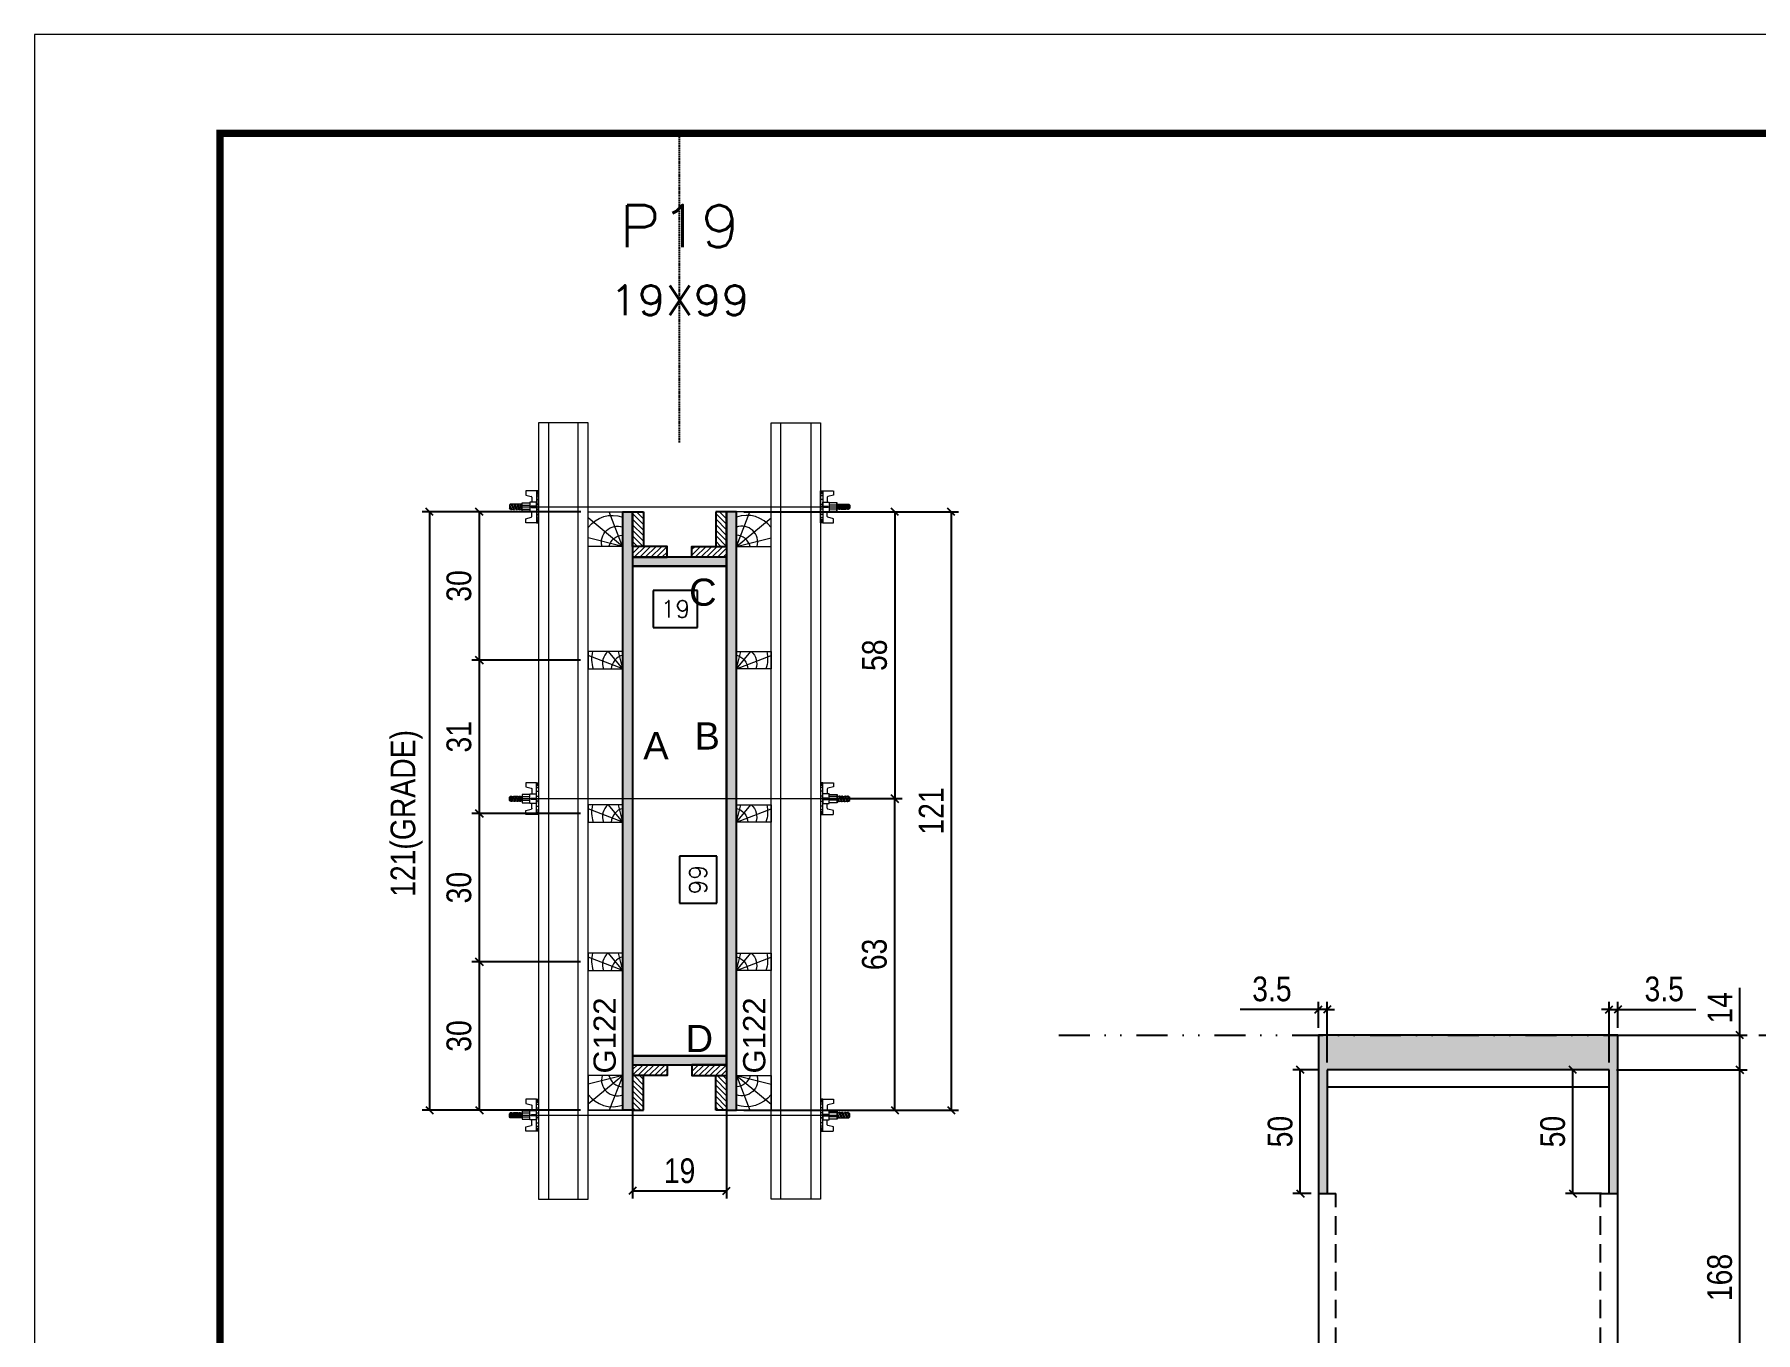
# Model space of a CAD drawing. Extents: x 14400 to 27878, y -21631 to 6985.
# Drawn here: x 15998 to 16694, y -2729 to -2204 of the extents above; entities that cross this region are included whole.
import ezdxf
from ezdxf.enums import TextEntityAlignment as Align

# ---------------------------------------------------------------- set-up
doc = ezdxf.new("R2010")
doc.units = 0
for name, pattern in [('DASHED', [0.75, 0.5, -0.25]), ('DIVIDE2', [0.625, 0.25, -0.125, 0, -0.125, 0, -0.125]), ('HIDDEN', [0.375, 0.25, -0.125])]:
    doc.linetypes.add(name, pattern=pattern)
for name, color, linetype in [('CHAPA', 1, 'Continuous'), ('COTA', 241, 'Continuous'), ('Nível', 160, 'Continuous'), ('Painéis', 200, 'Continuous'), ('SARR_2.2x7', 40, 'Continuous'), ('SARRAFO', 251, 'Continuous'), ('Sarrafo de Pressão', 42, 'HIDDEN'), ('Texto de Titulo', 7, 'Continuous'), ('Texto Qtd Sarr', 242, 'Continuous'), ('TEXTO_GERAL', 7, 'Continuous')]:
    doc.layers.add(name, color=color, linetype=linetype)
for name, color, linetype, lineweight in [('Folhas', 255, 'Continuous', 9), ('Hachura', 251, 'Continuous', 9), ('Madeira', 126, 'Continuous', 18), ('Perfil Metálico', 224, 'Continuous', 18), ('SARRAFO DE PRESSAO', 251, 'DASHED', 9), ('Texto Seção', 7, 'Continuous', 15)]:
    doc.layers.add(name, color=color, linetype=linetype, lineweight=lineweight)
doc.styles.add('ARIAL', font='arial.ttf')
doc.styles.add('COTA TECNICA', font='techl___.ttf', dxfattribs={"height": 10})
doc.styles.add('COTA TECNICA 2X', font='techl___.ttf', dxfattribs={"height": 10})
doc.styles.add('ROMANS', font='romans.shx')
doc.styles.add('SANSSERIF', font='sas_____.pfb')
doc.dimstyles.new('PAINEL', dxfattribs={"dimtxt": 10, "dimasz": 3, "dimexe": 3, "dimexo": 3, "dimgap": 3, "dimtad": 1, "dimdec": 1, "dimzin": 12, "dimdsep": 46, "dimtxsty": 'COTA TECNICA', "dimblk1": 'OBLIQUE', "dimblk2": 'OBLIQUE', "dimsah": 1, "dimcen": 0.9, "dimclrd": 4, "dimclre": 4, "dimclrt": 240, "dimadec": 1, "dimazin": 3, "dimtfac": 1, "dimtdec": 1, "dimtmove": 0, "dimatfit": 3, "dimfxl": 1, "dimtolj": 1, "dimtzin": 12, "dimarcsym": 0})
doc.dimstyles.new('SECAO PILAR', dxfattribs={"dimtxt": 10, "dimasz": 3, "dimexe": 3, "dimexo": 3, "dimgap": 3, "dimtad": 1, "dimdec": 1, "dimlfac": 0.5, "dimzin": 12, "dimdsep": 46, "dimtxsty": 'COTA TECNICA 2X', "dimblk1": 'OBLIQUE', "dimblk2": 'OBLIQUE', "dimsah": 1, "dimcen": 0.9, "dimclrd": 256, "dimclre": 256, "dimclrt": 256, "dimadec": 1, "dimazin": 3, "dimtfac": 1, "dimtdec": 1, "dimtmove": 0, "dimatfit": 3, "dimfxl": 1, "dimtolj": 1, "dimtzin": 12, "dimarcsym": 0})
doc.dimstyles.new('SECÇÃO 2', dxfattribs={"dimtxt": 7, "dimasz": 6, "dimexe": 0.18, "dimexo": 2, "dimgap": -4, "dimtad": 3, "dimdec": 1, "dimlfac": 0.5, "dimzin": 12, "dimdsep": 46, "dimtxsty": 'ROMANS', "dimblk": 'ARCHTICK', "dimcen": 0.09, "dimse1": 1, "dimse2": 1, "dimsd1": 1, "dimsd2": 1, "dimclrd": 180, "dimclre": 5, "dimclrt": 1, "dimadec": 0, "dimazin": 3, "dimtfac": 1, "dimtdec": 1, "dimtofl": 0, "dimtmove": 0, "dimatfit": 3, "dimldrblk": 'ARCHTICK', "dimfxl": 1, "dimtolj": 1, "dimtzin": 0, "dimarcsym": 0})
pattern_1 = [(135, (-6651.1183, 6864.0094), (-1.12253202, -1.12253202), [])]
pattern_2 = [(135, (-6651.1183, 6727.0094), (-1.12253202, -1.12253202), [])]
pattern_3 = [(225, (7116.338, -25340.3506), (1.12253202, -1.12253202), [])]

# ---------------------------------------------------------------- blocks, each defined once
blk = doc.blocks.new('9999999999')
at = {"layer": 'Folhas'}
blk.add_lwpolyline([(98138.98, 34190.21), (99623.98, 34190.21), (99623.98, 35240.21), (98138.98, 35240.21)], close=True, dxfattribs=at)
at = {"layer": 'Folhas', "color": 30, "const_width": 3}
blk.add_lwpolyline([(98213.98, 34230.21), (99583.98, 34230.21), (99583.98, 35200.21), (98213.98, 35200.21)], close=True, dxfattribs=at)
blk = doc.blocks.new('*D1939')
at = {"layer": 'COTA', "color": 180, "lineweight": -2, "transparency": 16777216}
for p, q in [((16274.29, -2536.21), (16259.29, -2536.21)), ((16259.29, -2536.21), (16259.29, -2555.21)), ((16274.29, -2555.21), (16274.29, -2536.21)), ((16259.29, -2555.21), (16274.29, -2555.21))]:
    blk.add_line(p, q, dxfattribs=at)
at = {"layer": 'Defpoints', "color": 0, "transparency": 16777216}
for p in [(16240.29, -2418.94), (16240.29, -2616.94), (16278.29, -2616.94)]:
    blk.add_point(p, dxfattribs=at)
at = {"layer": 'COTA', "color": 1, "transparency": 16777216, "insert": (16266.79, -2545.71), "char_height": 7, "attachment_point": 5, "rotation": 90, "style": 'ROMANS'}
blk.add_mtext('\\A1;99', dxfattribs=at)
blk = doc.blocks.new('_ArchTick')
at = {"color": 0, "linetype": 'ByBlock', "const_width": 0.15}
blk.add_lwpolyline([(-0.5, -0.5), (0.5, 0.5)], dxfattribs=at)
blk = doc.blocks.new('*D1940')
at = {"layer": 'COTA', "color": 180, "lineweight": -2, "transparency": 16777216}
for p, q in [((16266.6, -2428.74), (16248.6, -2428.74)), ((16248.6, -2428.74), (16248.6, -2443.74)), ((16266.6, -2443.74), (16266.6, -2428.74)), ((16248.6, -2443.74), (16266.6, -2443.74))]:
    blk.add_line(p, q, dxfattribs=at)
at = {"layer": 'Defpoints', "color": 0, "transparency": 16777216}
for p in [(16240.29, -2418.94), (16278.29, -2418.94), (16278.29, -2447.74)]:
    blk.add_point(p, dxfattribs=at)
at = {"layer": 'COTA', "color": 1, "transparency": 16777216, "insert": (16257.6, -2436.24), "char_height": 7, "attachment_point": 5, "style": 'ROMANS'}
blk.add_mtext('\\A1;19', dxfattribs=at)
blk = doc.blocks.new('_Oblique')
at = {"color": 0, "linetype": 'ByBlock', "lineweight": -2}
blk.add_line((-0.5, -0.5), (0.5, 0.5), dxfattribs=at)
blk = doc.blocks.new('*D1956')
at = {"layer": 'COTA', "lineweight": -2, "transparency": 16777216}
for p, q in [((16240.29, -2623.54), (16240.29, -2674.58)), ((16278.29, -2623.54), (16278.29, -2674.58)), ((16240.29, -2671.58), (16278.29, -2671.58))]:
    blk.add_line(p, q, dxfattribs=at)
at = {"layer": 'Defpoints', "color": 0, "transparency": 16777216}
for p in [(16240.29, -2620.54), (16278.29, -2620.54), (16278.29, -2671.58)]:
    blk.add_point(p, dxfattribs=at)
at = {"layer": 'COTA', "lineweight": -2, "transparency": 16777216, "xscale": 3, "yscale": 3, "zscale": 3, "rotation": 180}
blk.add_blockref('_Oblique', (16240.29, -2671.58), dxfattribs=at)
at = {"layer": 'COTA', "lineweight": -2, "transparency": 16777216, "xscale": 3, "yscale": 3, "zscale": 3}
blk.add_blockref('_Oblique', (16278.29, -2671.58), dxfattribs=at)
at = {"layer": 'COTA', "transparency": 16777216, "insert": (16259.29, -2663.49), "char_height": 10, "attachment_point": 5, "style": 'COTA TECNICA 2X'}
blk.add_mtext('\\A1;19', dxfattribs=at)
blk = doc.blocks.new('*D1941')
at = {"layer": 'COTA', "lineweight": -2, "transparency": 16777216}
for p, q in [((16285.29, -2396.94), (16372.06, -2396.94)), ((16369.06, -2396.94), (16369.06, -2638.94)), ((16285.29, -2638.94), (16372.06, -2638.94))]:
    blk.add_line(p, q, dxfattribs=at)
at = {"layer": 'Defpoints', "color": 0, "transparency": 16777216}
for p in [(16282.29, -2396.94), (16282.29, -2638.94), (16369.06, -2638.94)]:
    blk.add_point(p, dxfattribs=at)
at = {"layer": 'COTA', "lineweight": -2, "transparency": 16777216, "xscale": 3, "yscale": 3, "zscale": 3}
for p, rotation in [((16369.06, -2396.94), 90), ((16369.06, -2638.94), 270)]:
    blk.add_blockref('_Oblique', p, dxfattribs=dict(at, rotation=rotation))
at = {"layer": 'COTA', "transparency": 16777216, "insert": (16361.01, -2517.94), "char_height": 10, "attachment_point": 5, "rotation": 90, "style": 'COTA TECNICA 2X'}
blk.add_mtext('\\A1;121', dxfattribs=at)
blk = doc.blocks.new('*D1942')
at = {"layer": 'COTA', "lineweight": -2, "transparency": 16777216}
for p, q in [((16319.29, -2396.94), (16349.3, -2396.94)), ((16346.3, -2396.94), (16346.3, -2512.94)), ((16319.29, -2512.94), (16349.3, -2512.94))]:
    blk.add_line(p, q, dxfattribs=at)
at = {"layer": 'Defpoints', "color": 0, "transparency": 16777216}
for p in [(16316.29, -2396.94), (16316.29, -2512.94), (16346.3, -2512.94)]:
    blk.add_point(p, dxfattribs=at)
at = {"layer": 'COTA', "lineweight": -2, "transparency": 16777216, "xscale": 3, "yscale": 3, "zscale": 3}
for p, rotation in [((16346.3, -2396.94), 90), ((16346.3, -2512.94), 270)]:
    blk.add_blockref('_Oblique', p, dxfattribs=dict(at, rotation=rotation))
at = {"layer": 'COTA', "transparency": 16777216, "insert": (16338.16, -2454.94), "char_height": 10, "attachment_point": 5, "rotation": 90, "style": 'COTA TECNICA 2X'}
blk.add_mtext('\\A1;58', dxfattribs=at)
blk = doc.blocks.new('*D1943')
at = {"layer": 'COTA', "lineweight": -2, "transparency": 16777216}
for p, q in [((16319.29, -2512.94), (16349.3, -2512.94)), ((16346.3, -2638.94), (16346.3, -2512.94)), ((16319.29, -2638.94), (16349.3, -2638.94))]:
    blk.add_line(p, q, dxfattribs=at)
at = {"layer": 'Defpoints', "color": 0, "transparency": 16777216}
for p in [(16316.29, -2512.94), (16346.3, -2512.94), (16316.29, -2638.94)]:
    blk.add_point(p, dxfattribs=at)
at = {"layer": 'COTA', "lineweight": -2, "transparency": 16777216, "xscale": 3, "yscale": 3, "zscale": 3}
for p, rotation in [((16346.3, -2512.94), 90), ((16346.3, -2638.94), 270)]:
    blk.add_blockref('_Oblique', p, dxfattribs=dict(at, rotation=rotation))
at = {"layer": 'COTA', "transparency": 16777216, "insert": (16338.08, -2575.94), "char_height": 10, "attachment_point": 5, "rotation": 90, "style": 'COTA TECNICA 2X'}
blk.add_mtext('\\A1;63', dxfattribs=at)
blk = doc.blocks.new('titulo1')
at = {"layer": 'Defpoints', "color": 252, "linetype": 'HIDDEN', "ltscale": 2}
blk.add_line((0, 0), (0, 125), dxfattribs=at)
at = {"layer": 'Defpoints', "style": 'ROMANS', "oblique": 15}
blk.add_attdef('FOLHA', text='', height=10, dxfattribs=at).set_placement((0, 15.58), align=Align.MIDDLE_CENTER)
at = {"layer": 'Texto Qtd Sarr', "color": 3, "style": 'ROMANS', "oblique": 15}
for tag, height, p in [('TITULO', 17, (0, 71.45)), ('SEÇÃO', 12, (0, 41.55))]:
    blk.add_attdef(tag, text='', height=height, dxfattribs=at).set_placement(p, align=Align.MIDDLE_CENTER)
blk = doc.blocks.new('C')
at = {"layer": 'Hachura', "color": 0}
for p, q in [((0, 3.22), (0, -3.22)), ((0.45, 3.22), (0, 3.22)), ((0.46, 3.16), (0, 3.16)), ((0.46, 3.05), (0, 3.05)), ((0.46, 2.88), (0, 2.88)), ((0, 2.75), (0, -1.16)), ((0.46, 2.65), (0, 2.65)), ((0.46, 2.23), (0, 2.23)), ((0.46, 1.51), (0, 1.51)), ((0.39, 0.49), (0.17, 0.49)), ((0.45, -3.23), (0.45, 3.22)), ((0.45, 3.22), (2.58, 3.22)), ((1.74, 0.97), (0.45, 0.97)), ((1.45, 0.1), (0.45, 0.1)), ((1.35, 1.94), (1.35, 0.96)), ((2.58, 2.39), (1.47, 2.09)), ((1.74, -0.97), (1.74, 0.97)), ((1.74, 0.97), (1.74, 0.84)), ((1.74, 0.97), (1.74, 0.84)), ((1.74, 0.84), (3.35, 0.84)), ((3.35, 0.45), (1.74, 0.45)), ((2.58, 3.22), (2.58, 2.39)), ((3.32, 0.84), (3.32, -0.84)), ((3.35, 0.84), (3.35, -0.84)), ((3.68, 0.45), (3.35, 0.45)), ((3.84, -0.52), (3.35, 0.45)), ((3.35, 0.06), (3.67, -0.57)), ((3.68, 0.45), (4.16, -0.52)), ((3.72, 0.5), (4.25, -0.57)), ((4.37, -0.55), (3.83, 0.53)), ((4.15, 0.45), (3.93, 0.45)), ((4.42, -0.52), (3.93, 0.45)), ((4.15, 0.45), (4.26, 0.45)), ((4.26, 0.45), (4.74, -0.52)), ((4.3, 0.5), (4.83, -0.57)), ((4.95, -0.55), (4.41, 0.53)), ((4.51, 0.45), (4.84, 0.45)), ((5, -0.52), (4.51, 0.45)), ((4.84, 0.45), (5.32, -0.52)), ((4.88, 0.5), (5.41, -0.57)), ((5.53, -0.55), (4.99, 0.53)), ((5.58, -0.52), (5.09, 0.45)), ((5.42, 0.45), (5.09, 0.45)), ((5.58, -0.52), (5.09, 0.45)), ((5.42, 0.45), (5.74, -0.19)), ((5.46, 0.5), (5.74, -0.07)), ((5.74, 0.19), (5.57, 0.53)), ((5.74, 0.32), (5.68, 0.45)), ((5.68, 0.45), (5.74, 0.45)), ((5.74, 0.45), (5.9, 0.29)), ((5.74, 0.45), (5.74, -0.52)), ((5.9, -0.36), (5.9, 0.29)), ((0.45, 0), (0, 0)), ((0.46, -1.52), (0, -1.52)), ((0.46, -2.23), (0, -2.23)), ((0.46, -2.65), (0, -2.65)), ((0.46, -2.88), (0, -2.88)), ((0.46, -3.05), (0, -3.05)), ((0.46, -3.16), (0, -3.16)), ((0, -3.22), (2.57, -3.22)), ((0.08, -0.48), (0.29, -0.48)), ((0.29, -0.48), (0.4, -0.48)), ((0.45, 0), (0.45, -0.97)), ((0.45, -0.16), (1.45, -0.16)), ((0.45, -0.65), (0.45, -0.32)), ((0.45, -3.23), (0.45, -0.65)), ((0.45, -0.97), (1.74, -0.97)), ((1.35, -1.94), (1.35, -0.97)), ((2.58, -2.39), (1.47, -2.1)), ((3.35, -0.32), (1.74, -0.32)), ((3.35, -0.84), (1.74, -0.84)), ((2.58, -3.23), (2.58, -2.39)), ((3.35, -0.07), (3.58, -0.52)), ((3.35, -0.52), (3.58, -0.52)), ((3.84, -0.52), (4.16, -0.52)), ((4.42, -0.52), (4.74, -0.52)), ((4.63, -0.52), (4.74, -0.52)), ((5, -0.52), (5.32, -0.52)), ((5.58, -0.52), (5.74, -0.52)), ((5.74, -0.52), (5.9, -0.36)), ((5.74, -0.52), (5.74, -0.52))]:
    blk.add_line(p, q, dxfattribs=at)
for centre, radius, start, end in [((1.52, 1.94), 0.161, 104.7436, 180), ((1.44, -0.03), 0.129, 272.695, 87.305), ((3.81, 0.39), 0.143, 25.5688, 154.4312), ((4.39, 0.39), 0.143, 25.5688, 154.4312), ((4.97, 0.39), 0.143, 25.5688, 154.4312), ((5.55, 0.39), 0.143, 25.5688, 154.4312), ((0.17, -0.37), 0.174, 221.744, 317.8592), ((1.52, -1.94), 0.161, 180, 255.2564), ((3.71, -0.4), 0.174, 222.1408, 318.256), ((4.29, -0.4), 0.174, 222.1408, 318.256), ((4.87, -0.4), 0.174, 222.1408, 318.256), ((5.45, -0.4), 0.174, 222.1408, 318.256), ((5.61, -0.4), 0.174, 317.8592, 318.256)]:
    blk.add_arc(centre, radius, start, end, dxfattribs=at)
blk = doc.blocks.new('PONTALETE')
at = {"layer": 'Madeira'}
for q in [(2.71, 7), (7, 5.76), (7, 1.74)]:
    blk.add_line((0, 0), q, dxfattribs=at)
blk.add_lwpolyline([(0, 0), (7, 0), (7, 7), (0, 7)], close=True, dxfattribs=at)
for centre, radius, start, end in [((2.04, 0.06), 6.23, 37.2818, 109.0913), ((1.09, 0.9), 3.19, 343.603, 109.9847), ((-0.21, -0.78), 3.09, 14.6322, 86.0383)]:
    blk.add_arc(centre, radius, start, end, dxfattribs=at)
blk = doc.blocks.new('MEIO PONTALETE')
at = {"layer": 'Madeira'}
for q in [(2.71, 7), (3.5, 2.88), (3.5, 0.87)]:
    blk.add_line((0, 0), q, dxfattribs=at)
blk.add_lwpolyline([(0, 0), (3.5, 0), (3.5, 7), (0, 7)], close=True, dxfattribs=at)
for centre, radius, start, end in [((2.04, 0.06), 6.23, 76.4499, 109.0913), ((1.09, 0.9), 3.19, 40.9063, 109.9847), ((-0.21, -0.78), 3.09, 14.6322, 86.0383)]:
    blk.add_arc(centre, radius, start, end, dxfattribs=at)
blk = doc.blocks.new('*D1944')
at = {"layer": 'COTA', "lineweight": -2, "transparency": 16777216}
for p, q in [((16219.29, -2578.93), (16175.35, -2578.93)), ((16178.35, -2638.93), (16178.35, -2578.93)), ((16219.28, -2638.93), (16175.35, -2638.93))]:
    blk.add_line(p, q, dxfattribs=at)
at = {"layer": 'Defpoints', "color": 0, "transparency": 16777216}
for p in [(16178.35, -2578.93), (16222.29, -2578.93), (16222.28, -2638.93)]:
    blk.add_point(p, dxfattribs=at)
at = {"layer": 'COTA', "lineweight": -2, "transparency": 16777216, "xscale": 3, "yscale": 3, "zscale": 3}
for p, rotation in [((16178.35, -2578.93), 90), ((16178.35, -2638.93), 270)]:
    blk.add_blockref('_Oblique', p, dxfattribs=dict(at, rotation=rotation))
at = {"layer": 'COTA', "transparency": 16777216, "insert": (16170.13, -2608.93), "char_height": 10, "attachment_point": 5, "rotation": 90, "style": 'COTA TECNICA 2X'}
blk.add_mtext('\\A1;30', dxfattribs=at)
blk = doc.blocks.new('*D1945')
at = {"layer": 'COTA', "lineweight": -2, "transparency": 16777216}
for p, q in [((16219.31, -2396.93), (16155.16, -2396.93)), ((16158.16, -2396.93), (16158.16, -2638.93)), ((16219.28, -2638.93), (16155.16, -2638.93))]:
    blk.add_line(p, q, dxfattribs=at)
at = {"layer": 'Defpoints', "color": 0, "transparency": 16777216}
for p in [(16222.31, -2396.93), (16158.16, -2638.93), (16222.28, -2638.93)]:
    blk.add_point(p, dxfattribs=at)
at = {"layer": 'COTA', "lineweight": -2, "transparency": 16777216, "xscale": 3, "yscale": 3, "zscale": 3}
for p, rotation in [((16158.16, -2396.93), 90), ((16158.16, -2638.93), 270)]:
    blk.add_blockref('_Oblique', p, dxfattribs=dict(at, rotation=rotation))
at = {"layer": 'COTA', "transparency": 16777216, "insert": (16148.94, -2518.93), "char_height": 10, "attachment_point": 5, "rotation": 90, "style": 'COTA TECNICA 2X'}
blk.add_mtext('\\A1;121(GRADE)', dxfattribs=at)
blk = doc.blocks.new('*D1957')
at = {"layer": 'COTA', "lineweight": -2, "transparency": 16777216}
for p, q in [((16219.29, -2518.93), (16175.35, -2518.93)), ((16178.35, -2578.93), (16178.35, -2518.93)), ((16219.29, -2578.93), (16175.35, -2578.93))]:
    blk.add_line(p, q, dxfattribs=at)
at = {"layer": 'Defpoints', "color": 0, "transparency": 16777216}
for p in [(16178.35, -2518.93), (16222.29, -2518.93), (16222.29, -2578.93)]:
    blk.add_point(p, dxfattribs=at)
at = {"layer": 'COTA', "lineweight": -2, "transparency": 16777216, "xscale": 3, "yscale": 3, "zscale": 3}
for p, rotation in [((16178.35, -2518.93), 90), ((16178.35, -2578.93), 270)]:
    blk.add_blockref('_Oblique', p, dxfattribs=dict(at, rotation=rotation))
at = {"layer": 'COTA', "transparency": 16777216, "insert": (16170.13, -2548.93), "char_height": 10, "attachment_point": 5, "rotation": 90, "style": 'COTA TECNICA 2X'}
blk.add_mtext('\\A1;30', dxfattribs=at)
blk = doc.blocks.new('*D1958')
at = {"layer": 'COTA', "lineweight": -2, "transparency": 16777216}
for p, q in [((16219.29, -2456.93), (16175.35, -2456.93)), ((16178.35, -2518.93), (16178.35, -2456.93)), ((16219.29, -2518.93), (16175.35, -2518.93))]:
    blk.add_line(p, q, dxfattribs=at)
at = {"layer": 'Defpoints', "color": 0, "transparency": 16777216}
for p in [(16178.35, -2456.93), (16222.29, -2456.93), (16222.29, -2518.93)]:
    blk.add_point(p, dxfattribs=at)
at = {"layer": 'COTA', "lineweight": -2, "transparency": 16777216, "xscale": 3, "yscale": 3, "zscale": 3}
for p, rotation in [((16178.35, -2456.93), 90), ((16178.35, -2518.93), 270)]:
    blk.add_blockref('_Oblique', p, dxfattribs=dict(at, rotation=rotation))
at = {"layer": 'COTA', "transparency": 16777216, "insert": (16170.13, -2487.93), "char_height": 10, "attachment_point": 5, "rotation": 90, "style": 'COTA TECNICA 2X'}
blk.add_mtext('\\A1;31', dxfattribs=at)
blk = doc.blocks.new('*D1959')
at = {"layer": 'COTA', "lineweight": -2, "transparency": 16777216}
for p, q in [((16219.29, -2396.93), (16175.35, -2396.93)), ((16178.35, -2456.93), (16178.35, -2396.93)), ((16219.29, -2456.93), (16175.35, -2456.93))]:
    blk.add_line(p, q, dxfattribs=at)
at = {"layer": 'Defpoints', "color": 0, "transparency": 16777216}
for p in [(16178.35, -2396.93), (16222.29, -2396.93), (16222.29, -2456.93)]:
    blk.add_point(p, dxfattribs=at)
at = {"layer": 'COTA', "lineweight": -2, "transparency": 16777216, "xscale": 3, "yscale": 3, "zscale": 3}
for p, rotation in [((16178.35, -2396.93), 90), ((16178.35, -2456.93), 270)]:
    blk.add_blockref('_Oblique', p, dxfattribs=dict(at, rotation=rotation))
at = {"layer": 'COTA', "transparency": 16777216, "insert": (16170.13, -2426.93), "char_height": 10, "attachment_point": 5, "rotation": 90, "style": 'COTA TECNICA 2X'}
blk.add_mtext('\\A1;30', dxfattribs=at)
blk = doc.blocks.new('*D1963')
at = {"layer": 'COTA', "color": 4, "lineweight": -2, "transparency": 16777216}
for p, q in [((16638.06, -2622.59), (16690.93, -2622.59)), ((16687.93, -2790.59), (16687.93, -2622.59)), ((16641.56, -2790.59), (16690.93, -2790.59))]:
    blk.add_line(p, q, dxfattribs=at)
at = {"layer": 'Defpoints', "color": 0, "transparency": 16777216}
for p in [(16635.06, -2622.59), (16687.93, -2622.59), (16638.56, -2790.59)]:
    blk.add_point(p, dxfattribs=at)
at = {"layer": 'COTA', "color": 4, "lineweight": -2, "transparency": 16777216, "xscale": 3, "yscale": 3, "zscale": 3}
for p, rotation in [((16687.93, -2622.59), 90), ((16687.93, -2790.59), 270)]:
    blk.add_blockref('_Oblique', p, dxfattribs=dict(at, rotation=rotation))
at = {"layer": 'COTA', "color": 240, "transparency": 16777216, "insert": (16679.8, -2706.59), "char_height": 10, "attachment_point": 5, "rotation": 90, "style": 'COTA TECNICA'}
blk.add_mtext('\\A1;168', dxfattribs=at)
blk = doc.blocks.new('*D1964')
at = {"layer": 'COTA', "color": 4, "lineweight": -2, "transparency": 16777216}
for p, q in [((16687.93, -2608.59), (16687.93, -2589.47)), ((16641.56, -2608.59), (16690.93, -2608.59)), ((16687.93, -2622.59), (16687.93, -2608.59)), ((16638.06, -2622.59), (16690.93, -2622.59))]:
    blk.add_line(p, q, dxfattribs=at)
at = {"layer": 'Defpoints', "color": 0, "transparency": 16777216}
for p in [(16638.56, -2608.59), (16687.93, -2608.59), (16635.06, -2622.59)]:
    blk.add_point(p, dxfattribs=at)
at = {"layer": 'COTA', "color": 4, "lineweight": -2, "transparency": 16777216, "xscale": 3, "yscale": 3, "zscale": 3}
for p, rotation in [((16687.93, -2608.59), 90), ((16687.93, -2622.59), 270)]:
    blk.add_blockref('_Oblique', p, dxfattribs=dict(at, rotation=rotation))
at = {"layer": 'COTA', "color": 240, "transparency": 16777216, "insert": (16679.86, -2597.53), "char_height": 10, "attachment_point": 5, "rotation": 90, "style": 'COTA TECNICA'}
blk.add_mtext('\\A1;14', dxfattribs=at)
blk = doc.blocks.new('*D2953')
at = {"layer": 'COTA', "color": 4, "lineweight": -2, "transparency": 16777216}
for p, q in [((16517.56, -2605.59), (16517.56, -2595.17)), ((16521.06, -2619.59), (16521.06, -2595.17)), ((16517.56, -2598.17), (16485.96, -2598.17)), ((16521.06, -2598.17), (16517.56, -2598.17)), ((16521.06, -2598.17), (16524.06, -2598.17))]:
    blk.add_line(p, q, dxfattribs=at)
at = {"layer": 'Defpoints', "color": 0, "transparency": 16777216}
for p in [(16517.56, -2598.17), (16517.56, -2608.59), (16521.06, -2622.59)]:
    blk.add_point(p, dxfattribs=at)
at = {"layer": 'COTA', "color": 4, "lineweight": -2, "transparency": 16777216, "xscale": 3, "yscale": 3, "zscale": 3}
blk.add_blockref('_Oblique', (16517.56, -2598.17), dxfattribs=at)
at = {"layer": 'COTA', "color": 4, "lineweight": -2, "transparency": 16777216, "xscale": 3, "yscale": 3, "zscale": 3, "rotation": 180}
blk.add_blockref('_Oblique', (16521.06, -2598.17), dxfattribs=at)
at = {"layer": 'COTA', "color": 240, "transparency": 16777216, "insert": (16498.76, -2589.95), "char_height": 10, "attachment_point": 5, "style": 'COTA TECNICA'}
blk.add_mtext('\\A1;3.5', dxfattribs=at)
blk = doc.blocks.new('*D2954')
at = {"layer": 'COTA', "color": 4, "lineweight": -2, "transparency": 16777216}
for p, q in [((16635.06, -2619.59), (16635.06, -2595.17)), ((16638.56, -2605.59), (16638.56, -2595.17)), ((16635.06, -2598.17), (16632.06, -2598.17)), ((16635.06, -2598.17), (16638.56, -2598.17)), ((16638.56, -2598.17), (16670.17, -2598.17))]:
    blk.add_line(p, q, dxfattribs=at)
at = {"layer": 'Defpoints', "color": 0, "transparency": 16777216}
for p in [(16638.56, -2598.17), (16638.56, -2608.59), (16635.06, -2622.59)]:
    blk.add_point(p, dxfattribs=at)
at = {"layer": 'COTA', "color": 4, "lineweight": -2, "transparency": 16777216, "xscale": 3, "yscale": 3, "zscale": 3}
blk.add_blockref('_Oblique', (16635.06, -2598.17), dxfattribs=at)
at = {"layer": 'COTA', "color": 4, "lineweight": -2, "transparency": 16777216, "xscale": 3, "yscale": 3, "zscale": 3, "rotation": 180}
blk.add_blockref('_Oblique', (16638.56, -2598.17), dxfattribs=at)
at = {"layer": 'COTA', "color": 240, "transparency": 16777216, "insert": (16657.36, -2589.95), "char_height": 10, "attachment_point": 5, "style": 'COTA TECNICA'}
blk.add_mtext('\\A1;3.5', dxfattribs=at)
blk = doc.blocks.new('*D2955')
at = {"layer": 'COTA', "color": 4, "lineweight": -2, "transparency": 16777216}
for p, q in [((16518.06, -2622.59), (16507.24, -2622.59)), ((16510.24, -2672.59), (16510.24, -2622.59)), ((16514.56, -2672.59), (16507.24, -2672.59))]:
    blk.add_line(p, q, dxfattribs=at)
at = {"layer": 'Defpoints', "color": 0, "transparency": 16777216}
for p in [(16510.24, -2622.59), (16521.06, -2622.59), (16517.56, -2672.59)]:
    blk.add_point(p, dxfattribs=at)
at = {"layer": 'COTA', "color": 4, "lineweight": -2, "transparency": 16777216, "xscale": 3, "yscale": 3, "zscale": 3}
for p, rotation in [((16510.24, -2622.59), 90), ((16510.24, -2672.59), 270)]:
    blk.add_blockref('_Oblique', p, dxfattribs=dict(at, rotation=rotation))
at = {"layer": 'COTA', "color": 240, "transparency": 16777216, "insert": (16502.13, -2647.59), "char_height": 10, "attachment_point": 5, "rotation": 90, "style": 'COTA TECNICA'}
blk.add_mtext('\\A1;50', dxfattribs=at)
blk = doc.blocks.new('*D2956')
at = {"layer": 'COTA', "color": 4, "lineweight": -2, "transparency": 16777216}
for p, q in [((16632.06, -2622.59), (16617.42, -2622.59)), ((16620.42, -2672.59), (16620.42, -2622.59)), ((16632.06, -2672.59), (16617.42, -2672.59))]:
    blk.add_line(p, q, dxfattribs=at)
at = {"layer": 'Defpoints', "color": 0, "transparency": 16777216}
for p in [(16620.42, -2622.59), (16635.06, -2622.59), (16635.06, -2672.59)]:
    blk.add_point(p, dxfattribs=at)
at = {"layer": 'COTA', "color": 4, "lineweight": -2, "transparency": 16777216, "xscale": 3, "yscale": 3, "zscale": 3}
for p, rotation in [((16620.42, -2622.59), 90), ((16620.42, -2672.59), 270)]:
    blk.add_blockref('_Oblique', p, dxfattribs=dict(at, rotation=rotation))
at = {"layer": 'COTA', "color": 240, "transparency": 16777216, "insert": (16612.31, -2647.59), "char_height": 10, "attachment_point": 5, "rotation": 90, "style": 'COTA TECNICA'}
blk.add_mtext('\\A1;50', dxfattribs=at)

msp = doc.modelspace()

# ---------------------------------------------------------------- hatches: boundary and pattern name
at = {"layer": 'COTA'}
h = msp.add_hatch(dxfattribs=at)
h.set_pattern_fill('AR-CONC', color=256, scale=0.03)
h.paths.add_polyline_path([(16638.561, -2608.59), (16517.561, -2608.59), (16517.561, -2672.59), (16521.061, -2672.59), (16521.061, -2622.59), (16635.061, -2622.59), (16635.061, -2672.59), (16638.561, -2672.59)])
at = {"layer": 'Hachura'}
h = msp.add_hatch(color=256, dxfattribs=at)
h.dxf.hatch_style = 1
h.paths.add_polyline_path([(16240.29, -2638.942), (16236.29, -2638.942), (16236.29, -2396.942), (16240.29, -2396.942)])
h = msp.add_hatch(color=256, dxfattribs=at)
h.dxf.hatch_style = 1
h.paths.add_polyline_path([(16240.29, -2638.942), (16236.29, -2638.942), (16236.29, -2396.942), (16240.29, -2396.942)])
h = msp.add_hatch(dxfattribs=at)
h.set_pattern_fill('ANSI31', color=256, scale=0.5, angle=90, style=0)
h.set_pattern_definition(pattern_2)
h.paths.add_polyline_path([(16240.29, -2410.942), (16244.69, -2410.942), (16244.69, -2396.942), (16240.29, -2396.942)])
h = msp.add_hatch(dxfattribs=at)
h.set_pattern_fill('ANSI31', color=256, scale=0.5, angle=90, style=0)
h.set_pattern_definition(pattern_2)
h.paths.add_polyline_path([(16278.29, -2410.942), (16273.89, -2410.942), (16273.89, -2396.942), (16278.29, -2396.942)])
h = msp.add_hatch(color=256, dxfattribs=at)
h.dxf.hatch_style = 1
h.paths.add_polyline_path([(16278.29, -2638.942), (16282.29, -2638.942), (16282.29, -2396.942), (16278.29, -2396.942)])
h = msp.add_hatch(color=256, dxfattribs=at)
h.dxf.hatch_style = 1
h.paths.add_polyline_path([(16278.29, -2638.942), (16282.29, -2638.942), (16282.29, -2396.942), (16278.29, -2396.942)])
h = msp.add_hatch(dxfattribs=at)
h.set_pattern_fill('ANSI31', color=256, scale=0.5, angle=180, style=0)
h.set_pattern_definition(pattern_3)
h.paths.add_polyline_path([(16254.29, -2410.942), (16254.29, -2415.342), (16240.29, -2415.342), (16240.29, -2410.942)])
h = msp.add_hatch(dxfattribs=at)
h.set_pattern_fill('ANSI31', color=256, scale=0.5, angle=180, style=0)
h.set_pattern_definition(pattern_3)
h.paths.add_polyline_path([(16264.29, -2410.942), (16264.29, -2415.342), (16278.29, -2415.342), (16278.29, -2410.942)])
h = msp.add_hatch(color=256, dxfattribs=at)
h.dxf.hatch_style = 1
h.paths.add_polyline_path([(16240.29, -2415.342), (16240.29, -2418.942), (16278.29, -2418.942), (16278.29, -2415.342)])
h = msp.add_hatch(color=256, dxfattribs=at)
h.dxf.hatch_style = 1
h.paths.add_polyline_path([(16240.29, -2415.342), (16240.29, -2418.942), (16278.29, -2418.942), (16278.29, -2415.342)])
h = msp.add_hatch(color=256, dxfattribs=at)
h.dxf.hatch_style = 1
h.paths.add_polyline_path([(16240.29, -2616.942), (16240.29, -2620.542), (16278.29, -2620.542), (16278.29, -2616.942)])
h = msp.add_hatch(color=256, dxfattribs=at)
h.dxf.hatch_style = 1
h.paths.add_polyline_path([(16240.29, -2616.942), (16240.29, -2620.542), (16278.29, -2620.542), (16278.29, -2616.942)])
h = msp.add_hatch(dxfattribs=at)
h.set_pattern_fill('ANSI31', color=256, scale=0.5, angle=180, style=0)
h.set_pattern_definition(pattern_3)
h.paths.add_polyline_path([(16254.29, -2624.942), (16254.29, -2620.542), (16240.29, -2620.542), (16240.29, -2624.942)])
h = msp.add_hatch(dxfattribs=at)
h.set_pattern_fill('ANSI31', color=256, scale=0.5, angle=180, style=0)
h.set_pattern_definition(pattern_3)
h.paths.add_polyline_path([(16264.29, -2624.942), (16264.29, -2620.542), (16278.29, -2620.542), (16278.29, -2624.942)])
h = msp.add_hatch(dxfattribs=at)
h.set_pattern_fill('ANSI31', color=256, scale=0.5, angle=90, style=0)
h.set_pattern_definition(pattern_1)
h.paths.add_polyline_path([(16240.29, -2624.942), (16244.69, -2624.942), (16244.69, -2638.942), (16240.29, -2638.942)])
h = msp.add_hatch(dxfattribs=at)
h.set_pattern_fill('ANSI31', color=256, scale=0.5, angle=90, style=0)
h.set_pattern_definition(pattern_1)
h.paths.add_polyline_path([(16278.29, -2624.942), (16273.89, -2624.942), (16273.89, -2638.942), (16278.29, -2638.942)])

# ---------------------------------------------------------------- linework, layer by layer
at = {"layer": 'CHAPA'}
for points in [[(16240.29, -2638.942), (16236.29, -2638.942), (16236.29, -2396.942), (16240.29, -2396.942)], [(16240.29, -2638.942), (16236.29, -2638.942), (16236.29, -2396.942), (16240.29, -2396.942)], [(16278.29, -2638.942), (16282.29, -2638.942), (16282.29, -2396.942), (16278.29, -2396.942)], [(16278.29, -2638.942), (16282.29, -2638.942), (16282.29, -2396.942), (16278.29, -2396.942)], [(16240.29, -2415.342), (16240.29, -2418.942), (16278.29, -2418.942), (16278.29, -2415.342)], [(16240.29, -2415.342), (16240.29, -2418.942), (16278.29, -2418.942), (16278.29, -2415.342)], [(16240.29, -2616.942), (16240.29, -2620.542), (16278.29, -2620.542), (16278.29, -2616.942)], [(16240.29, -2616.942), (16240.29, -2620.542), (16278.29, -2620.542), (16278.29, -2616.942)]]:
    msp.add_lwpolyline(points, close=True, dxfattribs=at)
at = {"layer": 'COTA'}
for p, q in [((16638.561, -2608.59), (16517.561, -2608.59)), ((16517.561, -2608.59), (16517.561, -2672.59)), ((16638.561, -2672.59), (16638.561, -2608.59))]:
    msp.add_line(p, q, dxfattribs=at)
at = {"layer": 'Hachura'}
for p, q in [((16191.489, -2394.942), (16323.29, -2394.933)), ((16191.489, -2512.939), (16323.29, -2512.948)), ((16191.489, -2640.943), (16323.29, -2640.952))]:
    msp.add_line(p, q, dxfattribs=at)
at = {"layer": 'Madeira'}
for points in [[(16236.29, -2638.942), (16222.29, -2638.927), (16222.292, -2396.934), (16236.292, -2396.949)], [(16282.29, -2638.942), (16296.29, -2638.927), (16296.288, -2396.934), (16282.288, -2396.949)]]:
    msp.add_lwpolyline(points, close=True, dxfattribs=at)
at = {"layer": 'Nível', "color": 4, "linetype": 'DIVIDE2', "ltscale": 50}
msp.add_line((16412.62, -2608.59), (17443.467, -2608.59), dxfattribs=at)
at = {"layer": 'Painéis'}
for p, q in [((16521.061, -2622.59), (16521.061, -2672.59)), ((16635.061, -2622.59), (16521.061, -2622.59)), ((16635.061, -2672.59), (16635.061, -2622.59)), ((16517.561, -2672.59), (16517.561, -2912.59)), ((16517.561, -2672.59), (16524.561, -2672.59)), ((16631.561, -2672.59), (16638.561, -2672.59)), ((16638.561, -2912.59), (16638.561, -2672.59))]:
    msp.add_line(p, q, dxfattribs=at)
msp.add_lwpolyline([(16278.29, -2418.942), (16240.29, -2418.942), (16240.29, -2616.942), (16278.29, -2616.942)], close=True, dxfattribs=at)
at = {"layer": 'Perfil Metálico'}
for points in [[(16202.29, -2674.942), (16222.29, -2674.942), (16222.29, -2360.942), (16202.29, -2360.942)], [(16218.29, -2360.942), (16206.29, -2360.942), (16206.29, -2674.942), (16218.29, -2674.942)], [(16316.29, -2674.942), (16296.29, -2674.942), (16296.29, -2360.942), (16316.29, -2360.942)], [(16300.29, -2360.942), (16312.29, -2360.942), (16312.29, -2674.942), (16300.29, -2674.942)]]:
    msp.add_lwpolyline(points, close=True, dxfattribs=at)
at = {"layer": 'SARR_2.2x7'}
msp.add_line((16635.061, -2629.59), (16521.061, -2629.59), dxfattribs=at)
at = {"layer": 'SARRAFO'}
for points in [[(16244.69, -2396.942), (16244.69, -2410.942), (16240.29, -2410.942), (16240.29, -2396.942)], [(16273.89, -2396.942), (16273.89, -2410.942), (16278.29, -2410.942), (16278.29, -2396.942)], [(16244.69, -2638.942), (16244.69, -2624.942), (16240.29, -2624.942), (16240.29, -2638.942)], [(16273.89, -2638.942), (16273.89, -2624.942), (16278.29, -2624.942), (16278.29, -2638.942)]]:
    msp.add_lwpolyline(points, close=True, dxfattribs=at)
for points in [[(16240.29, -2415.342), (16254.29, -2415.342), (16254.29, -2410.942), (16240.29, -2410.942)], [(16278.29, -2415.342), (16264.29, -2415.342), (16264.29, -2410.942), (16278.29, -2410.942)], [(16240.29, -2620.542), (16254.29, -2620.542), (16254.29, -2624.942), (16240.29, -2624.942)], [(16278.29, -2620.542), (16264.29, -2620.542), (16264.29, -2624.942), (16278.29, -2624.942)]]:
    msp.add_lwpolyline(points, dxfattribs=at)
at = {"layer": 'Sarrafo de Pressão', "ltscale": 30}
for p, q in [((16524.561, -2790.59), (16524.561, -2672.59)), ((16631.561, -2790.59), (16631.561, -2672.59))]:
    msp.add_line(p, q, dxfattribs=at)

# ---------------------------------------------------------------- block references
at = {"layer": 'Hachura', "linetype": 'Continuous', "yscale": 2, "zscale": 2, "rotation": 180}
for p, xscale in [((16202.29, -2394.942), 2), ((16316.29, -2394.943), -2)]:
    msp.add_blockref('C', p, dxfattribs=dict(at, xscale=xscale))
at = {"layer": 'Hachura', "linetype": 'Continuous', "yscale": 2, "zscale": 2}
for p, xscale in [((16202.29, -2512.939), -2), ((16316.29, -2512.938), 2), ((16202.29, -2640.943), -2), ((16316.29, -2640.942), 2)]:
    msp.add_blockref('C', p, dxfattribs=dict(at, xscale=xscale))
at = {"layer": 'Madeira'}
for name, p, xscale, yscale, zscale, rotation in [('PONTALETE', (16236.277, -2410.949), -2, 2, 2, 359.9370893031033), ('PONTALETE', (16282.303, -2410.949), 2, 2, 2, 0.06291069689674604), ('MEIO PONTALETE', (16236.288, -2460.442), 1.999999997962732, 1.999999997962732, 1.999999997962732, 89.93708930310325), ('MEIO PONTALETE', (16282.291, -2460.442), -1.999999997962732, 1.999999997962732, 1.999999997962732, 270.0629106968967), ('MEIO PONTALETE', (16236.288, -2522.442), 1.999999997962732, 1.999999997962732, 1.999999997962732, 89.93708930310325), ('MEIO PONTALETE', (16282.291, -2522.442), -1.999999997962732, 1.999999997962732, 1.999999997962732, 270.0629106968967), ('MEIO PONTALETE', (16236.288, -2582.442), 1.999999997962732, 1.999999997962732, 1.999999997962732, 89.93708930310325), ('MEIO PONTALETE', (16282.291, -2582.442), -1.999999997962732, 1.999999997962732, 1.999999997962732, 270.0629106968967), ('PONTALETE', (16236.296, -2624.942), 2, 2, 2, 179.9370893031032), ('PONTALETE', (16282.284, -2624.942), -2, 2, 2, 180.0629106968967)]:
    msp.add_blockref(name, p, dxfattribs=dict(at, xscale=xscale, yscale=yscale, zscale=zscale, rotation=rotation))
at = {"layer": 'SARRAFO DE PRESSAO', "color": 6, "linetype": 'ByBlock'}
msp.add_blockref('9999999999', (-82140.511, -37444.079), dxfattribs=at)
at = {"layer": 'Texto Seção'}
ref = msp.add_blockref('titulo1', (16259.29, -2368.874), dxfattribs=at)
ref.add_attrib('TITULO', 'P19', dxfattribs={"layer": 'Texto de Titulo', "color": 7, "height": 17, "style": 'ROMANS', "width": 1.1}).set_placement((16259.29, -2281.374), align=Align.MIDDLE_CENTER)
ref.add_attrib('SEÇÃO', '19X99', dxfattribs={"layer": 'Texto de Titulo', "color": 7, "height": 12, "style": 'ROMANS', "width": 1.1}).set_placement((16259.29, -2311.374), align=Align.MIDDLE_CENTER)

# ---------------------------------------------------------------- texts
at = {"layer": 'TEXTO_GERAL', "style": 'ARIAL'}
for s, p in [('C', (16268.698, -2429.44)), ('B', (16270.464, -2487.581)), ('A', (16249.747, -2491.496)), ('D', (16267.296, -2609.942))]:
    msp.add_text(s, height=11, dxfattribs=at).set_placement(p, align=Align.MIDDLE_CENTER)
at = {"layer": 'TEXTO_GERAL', "color": 0, "linetype": 'Continuous', "style": 'SANSSERIF'}
for p in [(16228.991, -2624.086), (16289.465, -2624.086)]:
    msp.add_text('G122', height=9, rotation=90, dxfattribs=at).set_placement(p, align=Align.MIDDLE_LEFT)

# ---------------------------------------------------------------- dimensions: what is measured, and where the dimension line sits
at = {"layer": 'COTA'}
dim = msp.add_linear_dim(base=(16158.158, -2638.927), p1=(16222.306, -2396.934), p2=(16222.28, -2638.927), angle=90, text='<>(GRADE)', dimstyle='SECAO PILAR', dxfattribs=at)
dim.commit()
dim.dimension.update_dxf_attribs({"geometry": '*D1945', "text_midpoint": (16158.158, -2518.931), "dimtype": 160})
for base, p1, p2, angle, dimstyle, picture, middle in [((16178.353, -2396.934), (16222.292, -2456.927), (16222.292, -2396.934), 90, 'SECAO PILAR', '*D1959', (16170.134, -2426.931)), ((16369.064, -2638.942), (16282.29, -2396.942), (16282.29, -2638.942), 270, 'SECAO PILAR', '*D1941', (16361.006, -2517.942)), ((16346.296, -2512.938), (16316.29, -2396.942), (16316.29, -2512.938), 270, 'SECAO PILAR', '*D1942', (16338.164, -2454.94)), ((16178.353, -2456.927), (16222.292, -2518.927), (16222.292, -2456.927), 90, 'SECAO PILAR', '*D1958', (16170.134, -2487.927)), ((16346.296, -2512.938), (16316.29, -2638.942), (16316.29, -2512.938), 90, 'SECAO PILAR', '*D1943', (16338.076, -2575.94)), ((16178.353, -2518.927), (16222.292, -2578.927), (16222.292, -2518.927), 90, 'SECAO PILAR', '*D1957', (16170.134, -2548.927)), ((16178.353, -2578.927), (16222.28, -2638.927), (16222.292, -2578.927), 90, 'SECAO PILAR', '*D1944', (16170.134, -2608.927)), ((16687.928, -2608.59), (16635.061, -2622.59), (16638.561, -2608.59), 90, 'PAINEL', '*D1964', (16679.855, -2597.532)), ((16510.241, -2622.59), (16517.561, -2672.59), (16521.061, -2622.59), 90, 'PAINEL', '*D2955', (16502.131, -2647.59)), ((16620.419, -2622.59), (16635.061, -2672.59), (16635.061, -2622.59), 90, 'PAINEL', '*D2956', (16612.31, -2647.59)), ((16687.928, -2622.59), (16638.561, -2790.59), (16635.061, -2622.59), 90, 'PAINEL', '*D1963', (16679.804, -2706.59))]:
    dim = msp.add_linear_dim(base=base, p1=p1, p2=p2, angle=angle, dimstyle=dimstyle, dxfattribs=at)
    dim.commit()
    dim.dimension.update_dxf_attribs({"geometry": picture, "text_midpoint": middle})
dim = msp.add_linear_dim(base=(16278.29, -2616.942), p1=(16240.29, -2418.942), p2=(16240.29, -2616.942), angle=270, dimstyle='SECÇÃO 2', dxfattribs=at)
dim.commit()
dim.dimension.update_dxf_attribs({"geometry": '*D1939', "text_midpoint": (16278.29, -2545.707), "dimtype": 160})
dim = msp.add_linear_dim(base=(16278.29, -2447.735), p1=(16240.29, -2418.942), p2=(16278.29, -2418.942), dimstyle='SECÇÃO 2', dxfattribs=at)
dim.commit()
dim.dimension.update_dxf_attribs({"geometry": '*D1940', "text_midpoint": (16257.6, -2447.735), "dimtype": 160})
for base, p1, p2, dimstyle, picture, middle in [((16517.561, -2598.171), (16521.061, -2622.59), (16517.561, -2608.59), 'PAINEL', '*D2953', (16498.758, -2589.952)), ((16638.561, -2598.171), (16635.061, -2622.59), (16638.561, -2608.59), 'PAINEL', '*D2954', (16657.364, -2589.952)), ((16278.29, -2671.58), (16240.29, -2620.542), (16278.29, -2620.542), 'SECAO PILAR', '*D1956', (16259.29, -2663.492))]:
    dim = msp.add_linear_dim(base=base, p1=p1, p2=p2, dimstyle=dimstyle, dxfattribs=at)
    dim.commit()
    dim.dimension.update_dxf_attribs({"geometry": picture, "text_midpoint": middle})

doc.saveas('drawing.dxf')
